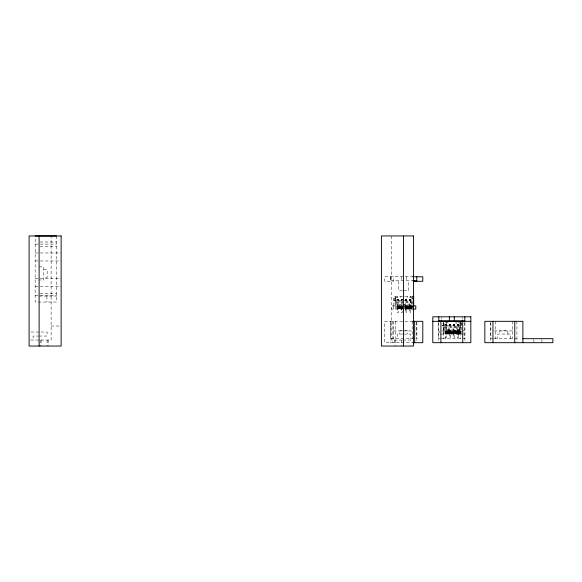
<?xml version="1.0" encoding="UTF-8"?>
<svg xmlns="http://www.w3.org/2000/svg" width="582" height="582" viewBox="0 0 582 582"><rect width="100%" height="100%" fill="white"/><g stroke="black" fill="none" stroke-linecap="round" stroke-linejoin="round"><path stroke-width="0.44" stroke-dasharray="2.91 2.18" d="M396.96 305.906L396.997 309.049M400.962 309.049L400.983 305.906M404.97 305.906L405.087 309.049M408.971 309.049L409.008 305.906M445.004 334.068L445.026 330.925M453.014 334.068L452.949 330.925M457.016 334.068L457.037 330.925M398.561 305.906L398.546 309.049L398.474 305.906M410.557 309.049L410.572 305.906L410.419 309.049M446.605 330.925L446.59 334.068L446.452 330.925M450.592 334.068L450.577 330.925M454.593 334.068L454.607 330.925M458.601 334.068L458.529 330.925M40.027 242.003L56.527 242.003M35.16 244.105L56.527 244.105M40.027 246.593L56.527 246.593M35.16 252.966L61.132 252.966M35.16 260.976L61.132 260.976M39.161 266.891L43.774 266.891L43.774 279.971L39.161 279.971M43.774 269.415L47.171 269.415L47.171 277.454L43.774 277.454M413.307 276.777L384.753 276.777L384.753 281.288L393.316 281.288L393.316 276.777M35.16 278.691L61.132 278.691M390.755 280.786L413.307 280.786M35.16 286.7L61.132 286.693M402.46 290.636L398.757 290.636L398.757 280.786M403.755 290.636L408.76 290.636L408.76 280.786M40.027 293.233L56.527 293.233M35.16 295.561L56.527 295.561M39.161 296.056L56.527 296.056M412.776 296.296L393.861 296.296L393.861 305.906M395.156 297.497L400.161 297.497L400.161 296.296M412.376 297.497L407.371 297.497L407.371 296.296M393.861 298.501L395.862 298.501L397.368 309.049L397.491 305.906M413.678 298.501L411.67 298.501L411.649 309.049M393.861 299.199L395.156 299.199M406.272 299.199L405.268 299.199L405.268 312.716L406.272 312.716L406.272 299.199L409.27 305.906L409.379 309.049M410.274 299.199L409.27 299.199L409.27 312.716L410.274 312.716L410.274 299.199L411.67 305.906M397.259 299.388L398.263 299.308L397.259 299.199L397.259 312.716L398.263 312.716L398.263 299.199L401.267 305.906M401.267 299.388L402.264 299.308L401.267 299.199L401.267 312.716L402.264 312.716L402.264 299.199M405.268 299.388L406.272 299.308M409.27 299.388L410.274 299.308M397.259 299.497L398.263 299.497M401.267 299.497L402.264 299.497M405.268 299.497L406.272 299.497M409.27 299.497L410.274 299.497M397.259 299.614L398.263 299.614M401.267 299.614L402.264 299.614M405.268 299.614L406.272 299.614M409.27 299.614L410.274 299.614M397.259 299.745L398.263 299.745M401.267 299.745L402.264 299.745M405.268 299.745L406.272 299.745M409.27 299.745L410.274 299.745M397.259 299.89L398.263 299.89M401.267 299.89L402.264 299.89M405.268 299.89L406.272 299.89M409.27 299.89L410.274 299.89M397.259 300.043L398.263 300.043M401.267 300.043L402.264 300.043M405.268 300.043L406.272 300.043M409.27 300.043L410.274 300.043M397.259 300.203L398.263 300.203M401.267 300.203L402.264 300.203M405.268 300.203L406.272 300.203M409.27 300.203L410.274 300.203M393.861 300.348L395.862 300.348M393.861 300.799L412.376 300.799M395.156 302L412.376 302M413.773 309.049L391.759 309.049L391.759 305.906L412.034 305.906L412.005 307.478M412.856 321.322L384.753 321.322L384.753 342.689L412.856 342.689M448.205 322.523L443.2 322.523L443.2 329.528L460.42 329.528L460.42 322.523L455.415 322.523M442.567 323.519L443.906 323.519L445.303 330.925M461.722 323.519L459.722 323.519L459.693 334.068M449.311 330.925L446.307 324.225L445.303 324.225L445.259 338.68M450.308 324.225L449.311 324.225L449.311 337.735L450.308 337.735L450.308 324.225L453.313 330.925M454.316 324.225L453.313 324.225L453.313 337.735L454.316 337.735L454.316 324.225L457.314 330.925M459.722 330.925L458.318 324.225L457.314 324.232L457.314 337.735L458.318 337.735M460.42 324.225L461.722 324.225M445.303 324.269L446.307 324.334L445.303 324.414M449.311 324.269L450.308 324.334L449.311 324.414M454.316 324.269L453.313 324.334L454.316 324.414M458.318 324.269L457.314 324.334L458.318 324.414M445.303 324.516L446.307 324.516M449.311 324.516L450.308 324.516M453.313 324.516L454.316 324.516M457.314 324.516L458.318 324.516M445.303 324.632L446.307 324.632M449.311 324.632L450.308 324.632M453.313 324.632L454.316 324.632M457.314 324.632L458.318 324.632M445.303 324.771L446.307 324.771M449.311 324.771L450.308 324.771M453.313 324.771L454.316 324.771M457.314 324.771L458.318 324.771M445.303 324.916L446.307 324.916M449.311 324.916L450.308 324.916M453.313 324.916L454.316 324.916M457.314 324.916L458.318 324.916M445.303 325.069L446.307 325.069M449.311 325.069L450.308 325.069M453.313 325.069L454.316 325.069M457.314 325.069L458.318 325.069M445.303 325.222L446.307 325.222M449.311 325.222L450.308 325.222M453.313 325.222L454.316 325.222M457.314 325.222L458.318 325.222M441.905 325.374L443.906 325.374M459.722 325.374L461.722 325.374M441.905 325.825L461.722 325.825M51.121 326.029L61.132 326.029M443.2 327.026L460.42 327.026M402.722 330.678L399.739 330.678L399.739 334.068M404.796 330.678L407.778 330.678L407.778 334.068M393.316 330.925L414.217 330.925M441.803 330.925L463.825 330.925M494.314 330.925L514.306 330.925M30.904 332.038L47.113 332.038L47.113 336.04L40.107 336.04M402.722 334.068L397.215 334.068L397.215 338.68M403.755 334.068L410.303 334.068L410.303 338.68M463.825 334.068L439.803 334.068L439.803 330.925M39.234 336.04L33.101 336.04L33.101 340.041M445.303 337.735L446.307 337.735L446.307 324.225M414.217 338.68L390.755 338.68L390.755 321.322M441.862 338.68L438.799 338.68L438.799 322.188M442.269 338.68L462.261 338.68M462.53 338.68L464.822 338.68L464.822 322.188M493.143 338.68L490.844 338.68L490.844 321.322M493.907 338.68L516.867 338.68M30.701 340.041L51.121 340.041L51.121 236.852M402.3 340.041L391.424 340.041L391.424 235.95M402.875 340.041L412.565 340.041M404.599 304.415L405.268 305.906M455.451 330.925L455.473 334.068L454.942 330.925L454.942 334.068M407.407 305.906L407.429 309.049L406.898 305.906L406.898 309.049M541.893 339.481L541.893 342.689M533.883 339.481L533.883 342.689M516.867 321.322L516.962 341.794M512.276 321.322L512.276 338.68M510.392 338.68L510.392 334.068L497.304 334.068L497.304 338.68M507.868 334.068L507.868 330.678L499.829 330.678L499.829 334.068M495.435 321.322L495.435 338.68M490.75 322.21L490.75 341.794M464.916 322.21L464.916 341.794M462.261 317.619L462.261 319.22M461.817 330.925L461.817 334.068M461.722 322.042L461.722 330.925M460.508 330.925L460.5 334.068M460.377 330.925L460.413 334.068M460.231 322.188L460.231 338.68M460.18 330.925L460.115 334.068M460.049 330.925L460.049 334.068M459.918 330.925L459.918 334.068L459.816 330.925M459.249 330.925L459.322 334.068M459.183 334.068L459.183 330.925L459.06 334.068M458.951 330.925L459.002 334.068M458.863 334.068L458.827 330.925L458.747 334.068M458.42 330.925L458.463 334.068M458.318 324.225L458.347 338.68M458.267 330.925L458.209 334.068M458.143 330.925L458.085 334.068M458.019 330.925L457.954 334.068M457.816 330.925L457.881 334.068M457.685 330.925L457.75 334.068M457.612 330.925L457.612 334.068M457.488 330.925L457.547 334.068M457.219 330.925L457.263 334.068M457.132 330.925L457.103 334.068M456.805 320.82L456.805 330.678L446.801 330.678L446.801 320.82M456.303 330.925L456.237 334.068M456.135 330.925L456.135 334.068M456.012 330.925L456.012 334.068M455.822 330.678L455.852 334.068M455.662 330.925L455.662 334.068M455.211 330.925L455.211 334.068M454.651 330.925L454.651 334.068M454.455 330.925L454.411 334.068M454.2 330.925L454.258 334.068M454.142 330.925L454.076 334.068M454.018 330.925L453.945 334.068M453.88 330.925L453.815 334.068L453.676 330.925M453.611 330.925L453.611 334.068M453.545 330.925L453.48 334.068M453.211 330.925L453.262 334.068M453.167 330.925L453.131 334.068M452.578 330.925L452.578 334.068M452.192 330.925L452.192 334.068M451.814 330.925L451.814 334.068M451.428 330.925L451.428 334.068M451.05 330.925L451.05 334.068M450.672 330.925L450.672 334.068M450.453 330.925L450.49 334.068M450.257 330.925L450.199 334.068M450.141 330.925L450.075 334.068M449.944 330.925L449.944 334.068M449.879 330.925L449.806 334.068M449.741 330.925L449.675 334.068M449.61 330.925L449.602 334.068M449.544 330.925L449.479 334.068M449.209 330.925L449.304 334.068M449.166 334.068L449.093 330.925L448.969 334.068M448.678 330.925L448.678 334.068M448.416 330.925L448.416 334.068M448.176 330.925L448.176 334.068M447.958 330.925L447.958 334.068M447.784 330.678L447.769 334.068M447.609 330.925L447.609 334.068M447.485 330.925L447.391 334.068M447.325 330.925L447.289 334.068M446.256 330.925L446.198 334.068M446.139 330.925L446.074 334.068M446.008 330.925L445.943 334.068M445.877 330.925L445.805 334.068L445.739 330.925M445.674 330.925L445.601 334.068M445.543 330.925L445.477 334.068M445.412 330.925L445.361 334.068M445.121 330.925L445.165 334.068M443.906 323.519L443.906 330.925M443.804 330.925L443.804 334.068M443.389 322.188L443.389 338.68M441.36 317.619L441.36 319.22M438.704 322.21L438.704 341.794M416.872 322.21L416.872 341.794M416.777 322.188L416.777 338.68M412.463 305.906L412.463 307.478M412.376 296.296L412.376 304.502L395.156 304.502L395.156 296.296M412.427 307.478L412.332 305.906L412.289 307.478M412.187 321.322L412.187 338.68M411.867 305.906L411.867 307.478M411.721 305.906L411.721 309.049M411.496 305.906L411.576 309.049M411.423 305.906L411.423 309.049M411.278 305.906L411.35 309.049M411.139 305.906L411.205 309.049M411.016 305.906L411.016 309.049M410.957 305.906L410.957 309.049M410.783 305.906L410.783 309.049M410.688 305.906L410.688 309.049M410.375 296.296L410.375 297.497M410.223 305.906L410.164 309.049M410.099 305.906L410.041 309.049M409.975 305.906L409.91 309.049M409.837 305.906L409.837 309.049M409.772 309.049L409.706 305.906L409.568 309.049M409.444 305.906L409.502 309.049M409.131 305.906L409.168 309.049M408.288 309.049L408.258 305.906L408.091 309.049M407.967 305.906L407.967 309.049M407.807 305.906L407.807 309.049M407.618 305.906L407.618 309.049M407.167 305.906L407.167 309.049M406.221 276.777L406.221 280.786M406.214 309.049L406.156 305.906L406.032 309.049M405.974 305.906L405.974 309.049M405.836 305.906L405.836 309.049M405.77 309.049L405.698 305.906L405.632 309.049M405.501 309.049L405.436 305.906L405.319 309.049M404.534 305.906L404.534 309.049M402.257 305.906L402.213 309.049M402.097 305.906L402.031 309.049M401.9 305.906L401.9 309.049M401.835 305.906L401.835 309.049M401.762 309.049L401.696 305.906L401.558 309.049M401.5 309.049L401.435 305.906L401.318 309.049M401.435 340.041L401.435 346.05M401.325 276.777L401.325 280.786M401.122 305.906L401.085 309.049M401.02 305.906L401.049 309.049M400.634 305.906L400.634 309.049M400.372 305.906L400.372 309.049M400.132 305.906L400.132 309.049M399.914 305.906L399.914 309.049M399.725 305.906L399.725 309.049M399.565 305.906L399.565 309.049M399.441 305.906L399.441 309.049M399.245 305.906L399.347 309.049M398.314 305.906L398.364 309.049M398.088 305.906L398.03 309.049M397.964 305.906L397.964 309.049M397.899 305.906L397.826 309.049M397.695 305.906L397.761 309.049M397.557 305.906L397.63 309.049M397.164 296.296L397.164 297.497M397.077 305.906L397.12 309.049M395.862 298.501L395.862 305.906M395.76 305.906L395.76 309.049M395.425 340.041L395.425 346.05M395.345 321.322L395.345 338.68M394.429 340.041L394.429 345.191M393.759 305.906L393.759 309.049M393.316 321.322L393.316 338.68M392.857 321.322L392.857 342.689M390.755 276.777L390.755 281.288M390.66 276.777L390.66 281.288M390.66 321.322L390.66 342.689M56.527 236.001L56.527 302.058L35.16 302.058L35.16 236.001M48.117 340.041L48.117 346.05M47.113 340.041L47.113 346.05M46.916 296.056L46.916 302.058M41.111 340.041L41.111 346.05M40.107 340.041L40.107 346.05M449.013 330.925L449.013 334.068L449.028 330.925M406.571 305.906L406.549 309.049L406.571 305.906M459.54 334.068L459.54 330.925L459.467 334.068M406.512 309.049L406.534 305.906L406.447 309.049"/><path stroke-width="0.87" d="M35.16 236.001L56.527 236.001M412.747 276.777L422.787 276.777L422.787 281.288L414.217 281.288L414.217 280.786M412.747 280.786L416.777 280.786M412.573 305.906L415.781 305.906L415.781 309.049L412.573 309.049M438.799 320.82L464.822 320.82M412.856 321.322L422.787 321.322L422.787 342.689L412.856 342.689M432.797 321.322L470.831 321.322M522.876 338.68L552.9 338.68L552.9 342.689L484.842 342.689L484.842 321.322L522.876 321.322L522.876 342.689M514.764 321.322L514.764 342.689M492.947 321.322L492.947 342.689M464.822 316.819L464.822 321.322M462.719 321.322L462.719 342.689M462.261 320.82L462.261 321.322M454.266 316.819L454.266 320.82M449.369 316.819L449.369 320.82M441.36 320.82L441.36 321.322M440.901 321.322L440.901 342.689M438.799 316.819L438.799 321.322M416.777 276.777L416.777 281.288M414.675 321.322L414.675 342.689M413.678 296.296L413.678 305.906M403.435 235.95L403.435 346.05M39.11 235.95L39.11 346.05M61.132 235.95L29.1 235.95L29.1 346.05L61.132 346.05L61.132 235.95M413.446 235.95L381.414 235.95L381.414 346.05L413.446 346.05L413.446 235.95M470.831 316.819L432.797 316.819L432.797 342.689L470.831 342.689L470.831 316.819"/></g></svg>
